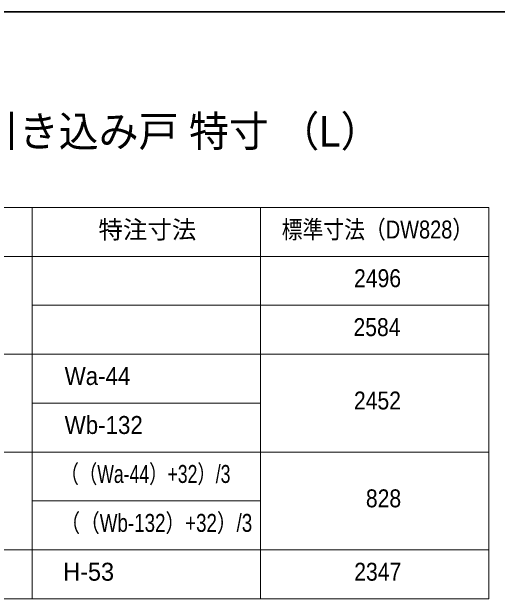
# Model space of a CAD drawing. Units: millimetres, scale not verified. Extents: x -9094 to 9094, y -4567 to 4567.
# Drawn here: x -6744 to -5256, y 2351 to 4155 of the extents above; entities that cross this region are included whole.
import ezdxf
from ezdxf.enums import TextEntityAlignment as Align

# ---------------------------------------------------------------- set-up
doc = ezdxf.new("R2010")
doc.units = ezdxf.units.MM
doc.header["$LTSCALE"] = 30
doc.layers.add('0-0_1図面枠', color=7, linetype='Continuous', lineweight=20)
doc.styles.add('ＭＳ Ｐゴシック', font='')
doc.styles.get('ＭＳ Ｐゴシック').set_extended_font_data('MS PGothic')

# ---------------------------------------------------------------- blocks, each defined once
blk = doc.blocks.new('グループ-2')
at = {"layer": '0-0_1図面枠', "lineweight": 35}
blk.add_lwpolyline([(-180000, 124650), (180000, 124650), (180000, -124650), (-180000, -124650)], close=True, dxfattribs=at)
blk = doc.blocks.new('図面枠')
at = {"layer": '0-0_1図面枠'}
blk.add_blockref('グループ-2', (0, 0), dxfattribs=at)

msp = doc.modelspace()

# ---------------------------------------------------------------- linework, layer by layer
at = {"layer": '0-0_1図面枠', "lineweight": 15}
for p, q in [((-6681.25, 3555), (-6681.25, 2355)), ((-5981.25, 3555), (-5981.25, 2355)), ((-5281.25, 3405), (-8381.25, 3405)), ((-5281.25, 3255), (-6681.25, 3255)), ((-5281.25, 3105), (-8381.25, 3105)), ((-5981.25, 2955), (-6681.25, 2955)), ((-5281.25, 2805), (-8381.25, 2805)), ((-5981.25, 2655), (-6681.25, 2655)), ((-5281.25, 2505), (-8381.25, 2505))]:
    msp.add_line(p, q, dxfattribs=at)
msp.add_lwpolyline([(-8381.25, 3555), (-5281.25, 3555), (-5281.25, 2355), (-8381.25, 2355)], close=True, dxfattribs=at)

# ---------------------------------------------------------------- block references
at = {"layer": '0-0_1図面枠', "xscale": 0.03333333, "yscale": 0.03333333}
msp.add_blockref('図面枠', (-2681.25, 0), dxfattribs=at)

# ---------------------------------------------------------------- texts
at = {"layer": '0-0_1図面枠', "style": 'ＭＳ Ｐゴシック'}
for s, height, width, p in [('3枚連動引き違い戸×2枚連動引き込み戸 特寸 （L）', 94.33, 0.95, (-8387.69, 3713.16)), ('標準寸法（DW828）', 55.03, 0.85, (-5916.56, 3443.34)), ('2496', 54.99, 0.9, (-5694.74, 3294.05)), ('2584', 54.99, 0.9, (-5696.52, 3144.05)), ('Wa-44', 55.03, 0.95, (-6581.81, 2994.05)), ('2452', 54.99, 0.9, (-5695.05, 2919.05)), ('Wb-132', 55.03, 0.95, (-6581.81, 2843.92)), ('（（Wa-44）+32）/3', 55.03, 0.75, (-6594.49, 2693.77)), ('828', 54.99, 0.9, (-5658.46, 2619.05)), ('（（Wb-132）+32）/3', 55.03, 0.8, (-6594.49, 2543.77)), ('2347', 54.99, 0.9, (-5694.18, 2394.05))]:
    msp.add_text(s, height=height, dxfattribs=dict(at, width=width)).set_placement(p, align=Align.BOTTOM_LEFT)
for s, height, p in [('特注寸法', 54.99, (-6478.37, 3443.03)), ('H-53', 55.03, (-6586.43, 2394.05))]:
    msp.add_text(s, height=height, dxfattribs=at).set_placement(p, align=Align.BOTTOM_LEFT)

doc.saveas('drawing.dxf')
